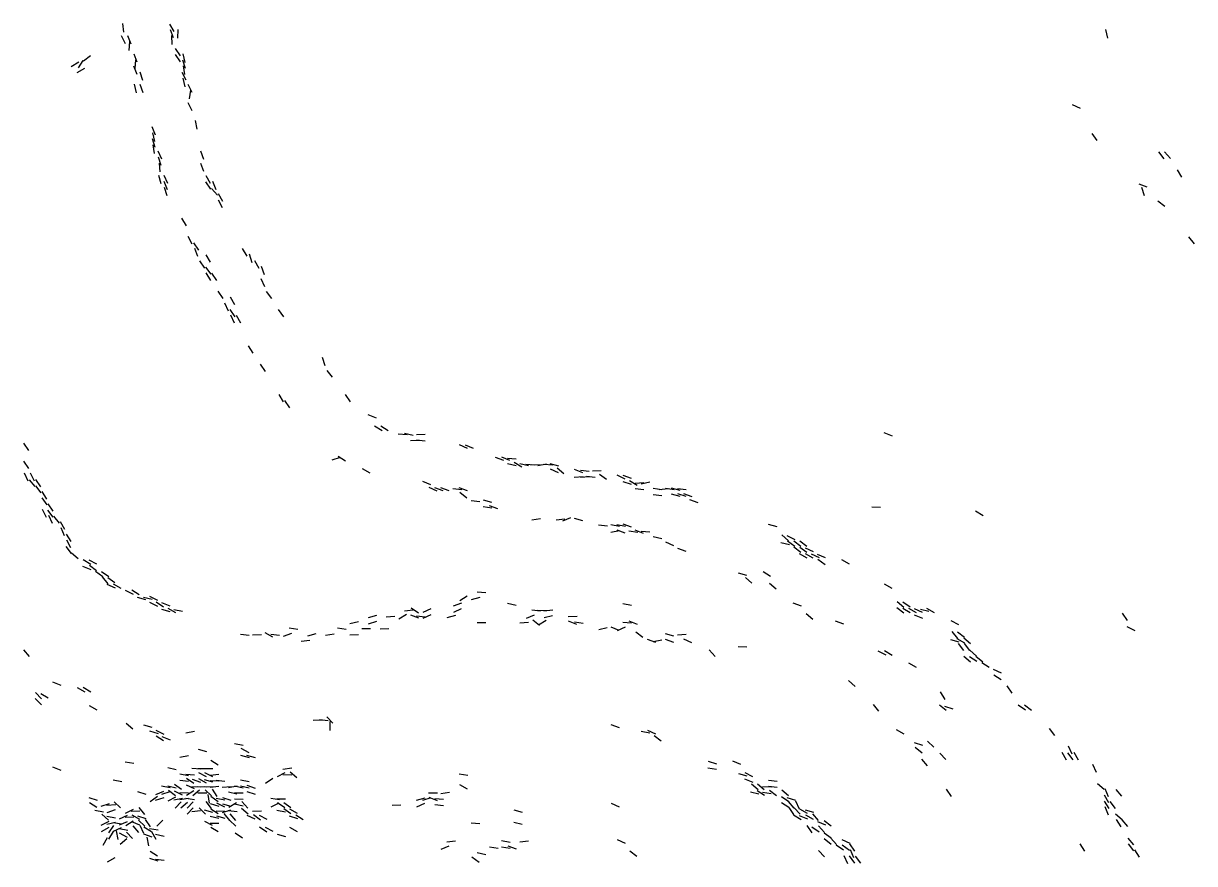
# Model space of a CAD drawing. Extents: x -664598 to -661481, y -979343 to -976126.
# Drawn here: x -663825.8 to -663440, y -979342.6 to -979065.8 of the extents above; entities that cross this region are included whole.
import ezdxf

# ---------------------------------------------------------------- set-up
doc = ezdxf.new("R2010")
doc.units = 0

msp = doc.modelspace()

# ---------------------------------------------------------------- linework, layer by layer
at = {"layer": 'CLIFF'}
for p, q in [((-663792.719, -979068.681), (-663793.041, -979065.799)), ((-663776.127, -979068.479), (-663777.633, -979066.001)), ((-663792.247, -979072.545), (-663793.513, -979069.935)), ((-663790.379, -979072.601), (-663791.381, -979069.879)), ((-663776.357, -979070.592), (-663777.403, -979067.888)), ((-663776.821, -979072.689), (-663776.939, -979069.791)), ((-663774.953, -979070.688), (-663774.807, -979067.792)), ((-663468.593, -979070.661), (-663469.167, -979067.819)), ((-663790.97, -979074.687), (-663790.79, -979071.793)), ((-663774.07, -979076.442), (-663775.69, -979074.038)), ((-663807.649, -979080.469), (-663806.111, -979078.011)), ((-663806.026, -979078.128), (-663803.734, -979076.352)), ((-663788.381, -979078.601), (-663789.379, -979075.879)), ((-663788.987, -979080.686), (-663788.773, -979077.794)), ((-663774.042, -979078.423), (-663775.718, -979076.057)), ((-663772.421, -979080.616), (-663773.339, -979077.864)), ((-663772.519, -979078.644), (-663773.241, -979075.836)), ((-663810.13, -979079.975), (-663807.63, -979078.505)), ((-663808.137, -979081.962), (-663805.623, -979080.518)), ((-663788.355, -979082.591), (-663789.405, -979079.889)), ((-663786.442, -979084.622), (-663787.318, -979081.858)), ((-663772.223, -979084.533), (-663773.537, -979081.947)), ((-663772.652, -979082.672), (-663773.108, -979079.808)), ((-663772.512, -979086.642), (-663773.248, -979083.838)), ((-663788.529, -979088.647), (-663789.231, -979085.833)), ((-663786.419, -979088.615), (-663787.341, -979085.865)), ((-663770.194, -979088.517), (-663771.566, -979085.963)), ((-663771.062, -979090.679), (-663770.698, -979087.801)), ((-663770.236, -979094.539), (-663771.524, -979091.941)), ((-663477.554, -979093.827), (-663480.206, -979092.653)), ((-663782.303, -979102.57), (-663783.457, -979099.91)), ((-663768.631, -979100.668), (-663769.129, -979097.812)), ((-663782.457, -979106.627), (-663783.303, -979103.853)), ((-663782.551, -979104.652), (-663783.209, -979101.828)), ((-663472.004, -979104.395), (-663473.756, -979102.085)), ((-663782.686, -979108.677), (-663783.074, -979105.803)), ((-663780.267, -979110.554), (-663781.493, -979107.926)), ((-663766.395, -979110.606), (-663767.365, -979107.874)), ((-663449.979, -979110.376), (-663451.781, -979108.104)), ((-663447.94, -979110.344), (-663449.82, -979108.136)), ((-663780.474, -979112.632), (-663781.286, -979109.848)), ((-663780.793, -979114.687), (-663780.967, -979111.793)), ((-663766.354, -979114.591), (-663767.406, -979111.889)), ((-663780.502, -979118.64), (-663781.258, -979115.84)), ((-663778.269, -979118.555), (-663779.491, -979115.925)), ((-663764.142, -979118.488), (-663765.618, -979115.992)), ((-663444.131, -979116.481), (-663445.629, -979113.999)), ((-663778.35, -979120.59), (-663779.41, -979117.89)), ((-663778.437, -979122.621), (-663779.323, -979119.859)), ((-663764.076, -979120.447), (-663765.684, -979118.033)), ((-663761.942, -979122.346), (-663763.818, -979120.134)), ((-663762.314, -979120.575), (-663763.446, -979117.905)), ((-663455.527, -979119.762), (-663458.233, -979118.718)), ((-663456.411, -979122.612), (-663457.349, -979119.868)), ((-663760.165, -979124.501), (-663761.595, -979121.979)), ((-663760.187, -979126.513), (-663761.573, -979123.967)), ((-663449.74, -979126.137), (-663452.02, -979124.343)), ((-663772.14, -979132.487), (-663773.62, -979129.993)), ((-663770.252, -979138.547), (-663771.508, -979135.933)), ((-663768.07, -979140.443), (-663769.69, -979138.037)), ((-663439.96, -979138.36), (-663441.8, -979136.12)), ((-663768.358, -979142.593), (-663769.402, -979139.887)), ((-663764.15, -979144.493), (-663765.61, -979141.987)), ((-663752.148, -979142.492), (-663753.612, -979139.988)), ((-663750.443, -979144.623), (-663751.317, -979141.857)), ((-663766.073, -979146.445), (-663767.687, -979144.035)), ((-663764.01, -979148.4), (-663765.75, -979146.08)), ((-663748.201, -979146.521), (-663749.559, -979143.959)), ((-663746.416, -979148.614), (-663747.344, -979145.866)), ((-663764.128, -979150.48), (-663765.632, -979148)), ((-663762.058, -979150.435), (-663763.702, -979148.045)), ((-663746.279, -979152.559), (-663747.481, -979149.921)), ((-663760.06, -979156.436), (-663761.7, -979154.044)), ((-663744.016, -979156.404), (-663745.744, -979154.076)), ((-663758.284, -979160.562), (-663759.476, -979157.918)), ((-663756.184, -979158.512), (-663757.576, -979155.968)), ((-663756.096, -979162.46), (-663757.664, -979160.02)), ((-663756.258, -979164.55), (-663757.502, -979161.93)), ((-663754.171, -979164.505), (-663755.589, -979161.975)), ((-663740.017, -979162.405), (-663741.743, -979160.075)), ((-663750.084, -979174.452), (-663751.676, -979172.028)), ((-663746.035, -979180.419), (-663747.725, -979178.061)), ((-663726.466, -979178.63), (-663727.294, -979175.85)), ((-663723.95, -979182.352), (-663725.81, -979180.128)), ((-663740.141, -979190.488), (-663741.619, -979187.992)), ((-663718.089, -979190.455), (-663719.671, -979188.025)), ((-663738.049, -979192.428), (-663739.711, -979190.052)), ((-663709.537, -979195.788), (-663712.223, -979194.692)), ((-663707.653, -979200.013), (-663710.107, -979198.467)), ((-663705.635, -979199.983), (-663708.125, -979198.497)), ((-663699.435, -979201.357), (-663702.325, -979201.123)), ((-663697.474, -979201.593), (-663700.286, -979200.887)), ((-663693.431, -979201.184), (-663696.329, -979201.296)), ((-663539.541, -979201.797), (-663542.219, -979200.683)), ((-663824.103, -979206.464), (-663825.657, -979204.016)), ((-663695.432, -979203.169), (-663698.328, -979203.311)), ((-663693.44, -979203.406), (-663696.32, -979203.074)), ((-663679.567, -979205.855), (-663682.193, -979204.625)), ((-663677.537, -979205.788), (-663680.223, -979204.692)), ((-663721.493, -979208.818), (-663724.267, -979209.662)), ((-663719.662, -979210.026), (-663722.098, -979208.454)), ((-663667.517, -979209.735), (-663670.243, -979208.745)), ((-663665.55, -979209.817), (-663668.21, -979208.663)), ((-663663.438, -979209.39), (-663666.322, -979209.09)), ((-663824.103, -979212.464), (-663825.657, -979210.016)), ((-663711.593, -979213.908), (-663714.167, -979212.572)), ((-663663.472, -979211.587), (-663666.288, -979210.893)), ((-663661.656, -979212.018), (-663664.104, -979210.462)), ((-663659.465, -979211.557), (-663662.295, -979210.923)), ((-663657.434, -979211.348), (-663660.326, -979211.132)), ((-663655.43, -979211.27), (-663658.33, -979211.21)), ((-663653.453, -979210.983), (-663656.307, -979211.497)), ((-663651.433, -979211.336), (-663654.327, -979211.144)), ((-663649.472, -979211.588), (-663652.288, -979210.892)), ((-663649.566, -979213.852), (-663652.194, -979212.628)), ((-663647.765, -979214.167), (-663649.995, -979212.313)), ((-663641.539, -979213.791), (-663644.221, -979212.689)), ((-663639.438, -979213.387), (-663642.322, -979213.093)), ((-663824.257, -979216.549), (-663825.503, -979213.931)), ((-663821.975, -979218.373), (-663823.785, -979216.107)), ((-663822.238, -979216.54), (-663823.522, -979213.94)), ((-663820.065, -979218.439), (-663821.695, -979216.041)), ((-663691.549, -979217.815), (-663694.211, -979216.665)), ((-663641.433, -979215.14), (-663644.327, -979215.34)), ((-663639.435, -979215.117), (-663642.325, -979215.363)), ((-663637.442, -979215.428), (-663640.318, -979215.052)), ((-663635.432, -979213.168), (-663638.328, -979213.312)), ((-663633.69, -979216.069), (-663636.07, -979214.411)), ((-663627.583, -979215.888), (-663630.177, -979214.592)), ((-663625.494, -979217.665), (-663628.266, -979216.815)), ((-663625.514, -979215.725), (-663628.246, -979214.755)), ((-663623.634, -979217.982), (-663626.126, -979216.498)), ((-663619.473, -979216.888), (-663622.287, -979217.592)), ((-663820.009, -979220.399), (-663821.751, -979218.081)), ((-663818.119, -979222.474), (-663819.641, -979220.006)), ((-663689.564, -979219.85), (-663692.196, -979218.63)), ((-663687.519, -979219.74), (-663690.241, -979218.74)), ((-663685.51, -979219.714), (-663688.25, -979218.766)), ((-663681.438, -979219.389), (-663684.322, -979219.091)), ((-663679.521, -979219.746), (-663682.239, -979218.734)), ((-663679.77, -979222.173), (-663681.99, -979220.307)), ((-663621.432, -979217.174), (-663624.328, -979217.306)), ((-663621.442, -979219.426), (-663624.318, -979219.054)), ((-663615.451, -979219.488), (-663618.309, -979218.992)), ((-663613.441, -979219.061), (-663616.319, -979219.419)), ((-663611.444, -979219.441), (-663614.316, -979219.039)), ((-663609.478, -979219.61), (-663612.282, -979218.87)), ((-663609.483, -979221.629), (-663612.277, -979220.851)), ((-663607.44, -979219.41), (-663610.32, -979219.07)), ((-663607.498, -979221.679), (-663610.262, -979220.801)), ((-663605.533, -979221.777), (-663608.227, -979220.703)), ((-663818.054, -979224.432), (-663819.706, -979222.048)), ((-663816.069, -979226.442), (-663817.691, -979224.038)), ((-663675.443, -979223.433), (-663678.317, -979223.047)), ((-663671.479, -979223.614), (-663674.281, -979222.866)), ((-663615.442, -979221.426), (-663618.318, -979221.054)), ((-663603.507, -979223.705), (-663606.253, -979222.775)), ((-663818.207, -979228.524), (-663819.553, -979225.956)), ((-663816.006, -979228.397), (-663817.754, -979226.083)), ((-663816.301, -979230.569), (-663817.459, -979227.911)), ((-663813.972, -979230.37), (-663815.788, -979228.11)), ((-663671.447, -979225.462), (-663674.313, -979225.018)), ((-663669.522, -979225.747), (-663672.238, -979224.733)), ((-663543.431, -979225.304), (-663546.329, -979225.176)), ((-663509.662, -979228.027), (-663512.098, -979226.453)), ((-663812.144, -979232.489), (-663813.616, -979229.991)), ((-663812.309, -979234.573), (-663813.451, -979231.907)), ((-663655.444, -979229.038), (-663658.316, -979229.442)), ((-663647.436, -979229.103), (-663650.324, -979229.377)), ((-663645.541, -979228.683), (-663648.219, -979229.797)), ((-663641.488, -979229.645), (-663644.272, -979228.835)), ((-663633.446, -979231.455), (-663636.314, -979231.025)), ((-663629.457, -979231.517), (-663632.303, -979230.963)), ((-663627.458, -979231.526), (-663630.302, -979230.954)), ((-663625.532, -979231.773), (-663628.228, -979230.707)), ((-663577.47, -979231.58), (-663580.29, -979230.9)), ((-663810.108, -979236.467), (-663811.652, -979234.013)), ((-663810.184, -979238.512), (-663811.576, -979235.968)), ((-663629.463, -979232.932), (-663632.297, -979233.548)), ((-663627.527, -979233.762), (-663630.233, -979232.718)), ((-663623.447, -979233.462), (-663626.313, -979233.018)), ((-663621.532, -979233.775), (-663624.228, -979232.705)), ((-663619.435, -979233.355), (-663622.325, -979233.125)), ((-663615.461, -979235.538), (-663618.299, -979234.942)), ((-663573.784, -979236.19), (-663575.976, -979234.29)), ((-663571.592, -979235.906), (-663574.168, -979234.574)), ((-663810.029, -979240.414), (-663811.731, -979238.066)), ((-663611.563, -979237.847), (-663614.197, -979236.633)), ((-663607.507, -979239.705), (-663610.253, -979238.775)), ((-663573.469, -979237.573), (-663576.291, -979236.907)), ((-663571.699, -979238.081), (-663574.061, -979236.399)), ((-663569.736, -979240.131), (-663572.024, -979238.349)), ((-663569.744, -979238.142), (-663572.016, -979236.338)), ((-663567.693, -979240.073), (-663570.067, -979238.407)), ((-663567.754, -979238.153), (-663570.006, -979236.327)), ((-663565.553, -979239.824), (-663568.207, -979238.656)), ((-663807.77, -979242.173), (-663809.99, -979240.307)), ((-663803.644, -979243.998), (-663806.116, -979242.482)), ((-663801.595, -979243.912), (-663804.165, -979242.568)), ((-663567.6, -979241.921), (-663570.16, -979240.559)), ((-663565.632, -979241.979), (-663568.128, -979240.501)), ((-663563.57, -979241.861), (-663566.19, -979240.619)), ((-663561.536, -979241.784), (-663564.224, -979240.696)), ((-663561.717, -979244.106), (-663564.043, -979242.374)), ((-663553.621, -979243.959), (-663556.139, -979242.521)), ((-663803.534, -979245.78), (-663806.226, -979244.7)), ((-663801.752, -979246.151), (-663804.008, -979244.329)), ((-663799.71, -979248.097), (-663802.05, -979246.383)), ((-663797.681, -979248.055), (-663800.079, -979246.425)), ((-663587.482, -979247.627), (-663590.278, -979246.853)), ((-663579.651, -979248.01), (-663582.109, -979246.47)), ((-663797.963, -979250.363), (-663799.797, -979248.117)), ((-663795.55, -979251.818), (-663798.21, -979250.662)), ((-663795.684, -979250.06), (-663798.076, -979248.42)), ((-663793.625, -979251.966), (-663796.135, -979250.514)), ((-663585.789, -979250.195), (-663587.971, -979248.285)), ((-663577.78, -979252.185), (-663579.98, -979250.295)), ((-663539.641, -979251.994), (-663542.119, -979250.486)), ((-663789.599, -979253.919), (-663792.161, -979252.561)), ((-663787.664, -979254.029), (-663790.096, -979252.451)), ((-663785.482, -979255.625), (-663788.278, -979254.855)), ((-663783.46, -979255.533), (-663786.3, -979254.947)), ((-663781.573, -979255.868), (-663784.187, -979254.612)), ((-663679.665, -979254.448), (-663682.095, -979256.032)), ((-663675.482, -979254.853), (-663678.278, -979255.627)), ((-663673.433, -979253.333), (-663676.327, -979253.147)), ((-663781.58, -979257.882), (-663784.18, -979256.598)), ((-663779.699, -979258.081), (-663782.061, -979256.399)), ((-663777.489, -979259.65), (-663780.271, -979258.83)), ((-663777.534, -979257.78), (-663780.226, -979256.7)), ((-663775.624, -979259.965), (-663778.136, -979258.515)), ((-663773.466, -979259.562), (-663776.294, -979258.918)), ((-663697.441, -979259.06), (-663700.319, -979259.42)), ((-663695.658, -979260.02), (-663698.102, -979258.46)), ((-663691.557, -979258.646), (-663694.203, -979259.834)), ((-663681.522, -979256.733), (-663684.238, -979257.747)), ((-663681.574, -979258.611), (-663684.186, -979259.869)), ((-663663.472, -979257.587), (-663666.288, -979256.893)), ((-663655.444, -979259.438), (-663658.316, -979259.042)), ((-663653.432, -979259.322), (-663656.328, -979259.158)), ((-663651.441, -979259.059), (-663654.319, -979259.421)), ((-663625.461, -979257.54), (-663628.299, -979256.94)), ((-663569.519, -979257.741), (-663572.241, -979256.739)), ((-663535.728, -979260.12), (-663538.032, -979258.36)), ((-663535.775, -979258.179), (-663537.985, -979256.301)), ((-663533.622, -979259.961), (-663536.138, -979258.519)), ((-663533.672, -979258.042), (-663536.088, -979256.438)), ((-663531.609, -979259.937), (-663534.151, -979258.543)), ((-663529.552, -979259.822), (-663532.208, -979258.658)), ((-663527.467, -979259.568), (-663530.293, -979258.912)), ((-663525.63, -979259.975), (-663528.13, -979258.505)), ((-663715.477, -979262.875), (-663718.283, -979263.605)), ((-663709.477, -979260.873), (-663712.283, -979261.607)), ((-663709.487, -979262.836), (-663712.273, -979263.644)), ((-663703.433, -979261.144), (-663706.327, -979261.336)), ((-663699.646, -979260.479), (-663702.114, -979262.001)), ((-663695.525, -979261.756), (-663698.235, -979260.724)), ((-663693.442, -979261.427), (-663696.318, -979261.053)), ((-663691.576, -979260.606), (-663694.184, -979261.874)), ((-663683.475, -979260.88), (-663686.285, -979261.6)), ((-663673.43, -979263.214), (-663676.33, -979263.266)), ((-663659.436, -979263.103), (-663662.324, -979263.377)), ((-663657.532, -979260.706), (-663660.228, -979261.774)), ((-663655.754, -979264.154), (-663658.006, -979262.326)), ((-663653.629, -979262.506), (-663656.131, -979263.974)), ((-663651.465, -979260.923), (-663654.295, -979261.557)), ((-663643.431, -979261.18), (-663646.329, -979261.3)), ((-663643.521, -979263.747), (-663646.239, -979262.733)), ((-663641.445, -979263.45), (-663644.315, -979263.03)), ((-663625.434, -979263.346), (-663628.326, -979263.134)), ((-663623.547, -979263.812), (-663626.213, -979262.668)), ((-663565.777, -979262.181), (-663567.983, -979260.299)), ((-663555.518, -979263.737), (-663558.242, -979262.743)), ((-663529.54, -979261.794), (-663532.22, -979260.686)), ((-663517.605, -979263.93), (-663520.155, -979262.55)), ((-663462.089, -979262.455), (-663463.671, -979260.025)), ((-663751.443, -979267.434), (-663754.317, -979267.046)), ((-663743.615, -979267.949), (-663746.145, -979266.531)), ((-663741.439, -979267.402), (-663744.321, -979267.078)), ((-663737.506, -979266.777), (-663740.254, -979267.703)), ((-663735.442, -979265.43), (-663738.318, -979265.05)), ((-663729.481, -979266.859), (-663732.279, -979267.621)), ((-663723.445, -979267.03), (-663726.315, -979267.45)), ((-663719.443, -979265.433), (-663722.317, -979265.047)), ((-663715.432, -979267.167), (-663718.328, -979267.313)), ((-663711.43, -979265.242), (-663714.33, -979265.238)), ((-663705.431, -979265.18), (-663708.329, -979265.3)), ((-663633.46, -979264.945), (-663636.3, -979265.535)), ((-663629.54, -979265.794), (-663632.22, -979264.686)), ((-663627.565, -979264.63), (-663630.195, -979265.85)), ((-663621.72, -979268.11), (-663624.04, -979266.37)), ((-663611.483, -979267.629), (-663614.277, -979266.851)), ((-663607.435, -979267.12), (-663610.325, -979267.36)), ((-663517.966, -979268.365), (-663519.794, -979266.115)), ((-663515.736, -979268.131), (-663518.024, -979266.349)), ((-663459.583, -979265.888), (-663462.177, -979264.592)), ((-663747.43, -979267.213), (-663750.33, -979267.267)), ((-663731.436, -979269.111), (-663734.324, -979269.369)), ((-663617.512, -979269.721), (-663620.248, -979268.759)), ((-663615.451, -979268.996), (-663618.309, -979269.484)), ((-663611.519, -979269.74), (-663614.241, -979268.74)), ((-663605.565, -979269.852), (-663608.195, -979268.628)), ((-663517.489, -979269.651), (-663520.271, -979268.829)), ((-663515.627, -979269.97), (-663518.133, -979268.51)), ((-663515.984, -979272.38), (-663517.776, -979270.1)), ((-663513.776, -979270.18), (-663515.984, -979268.3)), ((-663514.015, -979272.403), (-663515.745, -979270.077)), ((-663825.834, -979272.148), (-663823.926, -979274.332)), ((-663597.917, -979274.324), (-663599.843, -979272.156)), ((-663587.431, -979271.282), (-663590.329, -979271.198)), ((-663541.573, -979273.868), (-663544.187, -979272.612)), ((-663539.65, -979274.009), (-663542.11, -979272.471)), ((-663513.769, -979276.171), (-663515.991, -979274.309)), ((-663511.649, -979276.005), (-663514.111, -979274.475)), ((-663511.799, -979274.206), (-663513.961, -979272.274)), ((-663509.77, -979276.172), (-663511.99, -979274.308)), ((-663531.632, -979277.978), (-663534.128, -979276.502)), ((-663507.652, -979278.011), (-663510.108, -979276.469)), ((-663503.569, -979279.859), (-663506.191, -979278.621)), ((-663551.819, -979284.229), (-663553.941, -979282.251)), ((-663503.656, -979282.018), (-663506.104, -979280.462)), ((-663821.901, -979286.211), (-663819.859, -979288.269)), ((-663816.225, -979282.699), (-663813.535, -979283.781)), ((-663808.146, -979284.532), (-663805.614, -979285.948)), ((-663806.101, -979284.458), (-663803.659, -979286.022)), ((-663522.124, -979288.477), (-663523.636, -979286.003)), ((-663500.104, -979286.465), (-663501.656, -979284.015)), ((-663821.91, -979288.219), (-663819.85, -979290.261)), ((-663820.131, -979286.506), (-663817.629, -979287.974)), ((-663543.974, -979292.372), (-663545.786, -979290.108)), ((-663521.757, -979292.157), (-663524.003, -979290.323)), ((-663804.148, -979290.536), (-663801.612, -979291.944)), ((-663519.503, -979291.695), (-663522.257, -979290.785)), ((-663495.686, -979292.062), (-663498.074, -979290.418)), ((-663493.727, -979292.119), (-663496.033, -979290.361)), ((-663791.986, -979296.303), (-663789.774, -979298.177)), ((-663786.276, -979296.847), (-663783.484, -979297.633)), ((-663730.328, -979295.315), (-663727.432, -979295.165)), ((-663728.324, -979295.11), (-663725.436, -979295.37)), ((-663725.913, -979294.223), (-663723.847, -979296.257)), ((-663724.899, -979295.79), (-663724.861, -979298.69)), ((-663632.244, -979296.748), (-663629.516, -979297.732)), ((-663784.27, -979298.826), (-663781.49, -979299.654)), ((-663782.185, -979298.607), (-663779.575, -979299.873)), ((-663782.122, -979300.491), (-663779.638, -979301.989)), ((-663780.226, -979300.701), (-663777.534, -979301.779)), ((-663772.301, -979299.527), (-663769.459, -979298.953)), ((-663622.3, -979298.945), (-663619.46, -979299.535)), ((-663620.192, -979298.623), (-663617.568, -979299.857)), ((-663618.07, -979300.412), (-663615.69, -979302.068)), ((-663535.608, -979299.936), (-663538.152, -979298.544)), ((-663486.031, -979300.415), (-663487.729, -979298.065)), ((-663768.269, -979304.825), (-663765.491, -979305.655)), ((-663756.304, -979302.969), (-663753.456, -979303.511)), ((-663754.147, -979304.535), (-663751.613, -979305.945)), ((-663529.501, -979303.689), (-663532.259, -979302.791)), ((-663529.767, -979306.17), (-663531.993, -979304.31)), ((-663525.848, -979304.259), (-663527.912, -979302.221)), ((-663480.266, -979306.553), (-663481.494, -979303.927)), ((-663792.313, -979309.016), (-663789.447, -979309.464)), ((-663774.307, -979307.5), (-663771.453, -979306.98)), ((-663764.124, -979308.495), (-663761.636, -979309.985)), ((-663754.266, -979306.815), (-663751.494, -979307.665)), ((-663752.285, -979306.881), (-663749.475, -979307.599)), ((-663600.271, -979308.829), (-663597.489, -979309.651)), ((-663592.236, -979308.726), (-663589.524, -979309.754)), ((-663527.963, -979310.364), (-663529.797, -979308.116)), ((-663521.881, -979308.291), (-663523.879, -979306.189)), ((-663482.175, -979308.507), (-663483.585, -979305.973)), ((-663479.999, -979308.392), (-663481.761, -979306.088)), ((-663478.156, -979308.497), (-663479.604, -979305.983)), ((-663816.239, -979310.734), (-663813.521, -979311.746)), ((-663778.296, -979310.929), (-663775.464, -979311.551)), ((-663774.304, -979312.965), (-663771.456, -979313.515)), ((-663772.327, -979313.142), (-663769.433, -979313.338)), ((-663770.328, -979311.174), (-663767.432, -979311.306)), ((-663768.33, -979311.216), (-663765.43, -979311.264)), ((-663768.181, -979312.599), (-663765.579, -979313.881)), ((-663766.33, -979311.225), (-663763.43, -979311.255)), ((-663766.17, -979312.578), (-663763.59, -979313.902)), ((-663764.321, -979313.404), (-663761.439, -979313.076)), ((-663742.168, -979313.906), (-663739.592, -979312.574)), ((-663740.328, -979313.17), (-663737.432, -979313.31)), ((-663740.319, -979311.415), (-663737.441, -979311.065)), ((-663737.975, -979312.289), (-663735.785, -979314.191)), ((-663682.314, -979313.026), (-663679.446, -979313.454)), ((-663600.306, -979310.976), (-663597.454, -979311.504)), ((-663590.284, -979312.877), (-663587.476, -979313.603)), ((-663588.172, -979312.581), (-663585.588, -979313.899)), ((-663472.244, -979312.543), (-663473.516, -979309.937)), ((-663796.311, -979315.006), (-663793.449, -979315.474)), ((-663780.308, -979316.99), (-663777.452, -979317.49)), ((-663778.297, -979316.93), (-663775.463, -979317.55)), ((-663776.051, -979316.385), (-663773.709, -979318.095)), ((-663774.325, -979315.124), (-663771.435, -979315.356)), ((-663772.209, -979316.661), (-663769.551, -979317.819)), ((-663772.061, -979314.398), (-663769.699, -979316.082)), ((-663770.329, -979317.178), (-663767.431, -979317.302)), ((-663770.236, -979314.727), (-663767.524, -979315.753)), ((-663768.328, -979317.169), (-663765.432, -979317.311)), ((-663768.129, -979314.503), (-663765.631, -979315.977)), ((-663766.33, -979317.218), (-663763.43, -979317.262)), ((-663766.272, -979314.835), (-663763.488, -979315.645)), ((-663764.329, -979315.184), (-663761.431, -979315.296)), ((-663764.322, -979317.393), (-663761.438, -979317.087)), ((-663762.319, -979315.058), (-663759.441, -979315.422)), ((-663760.325, -979317.357), (-663757.435, -979317.123)), ((-663758.306, -979317.502), (-663755.454, -979316.978)), ((-663756.29, -979316.902), (-663753.47, -979317.578)), ((-663754.303, -979314.96), (-663751.457, -979315.52)), ((-663754.29, -979316.901), (-663751.47, -979317.579)), ((-663752.252, -979316.772), (-663749.508, -979317.708)), ((-663746.064, -979316.076), (-663743.696, -979314.404)), ((-663682.132, -979316.508), (-663679.628, -979317.972)), ((-663588.221, -979314.689), (-663585.539, -979315.791)), ((-663586, -979316.319), (-663583.76, -979318.161)), ((-663584.012, -979316.334), (-663581.748, -979318.146)), ((-663582.33, -979317.206), (-663579.43, -979317.274)), ((-663580.321, -979315.083), (-663577.439, -979315.397)), ((-663580.321, -979317.076), (-663577.439, -979317.404)), ((-663469.772, -979318.175), (-663471.988, -979316.305)), ((-663804.272, -979320.835), (-663801.488, -979321.645)), ((-663788.25, -979318.764), (-663785.51, -979319.716)), ((-663784.052, -979322.093), (-663781.708, -979320.387)), ((-663782.272, -979321.648), (-663779.488, -979320.832)), ((-663782.225, -979319.782), (-663779.535, -979318.698)), ((-663780.271, -979319.649), (-663777.489, -979318.831)), ((-663778.173, -979321.897), (-663775.587, -979320.583)), ((-663778.062, -979318.4), (-663775.698, -979320.08)), ((-663776.305, -979321.508), (-663773.455, -979320.972)), ((-663776.186, -979318.61), (-663773.574, -979319.87)), ((-663774.329, -979319.188), (-663771.431, -979319.292)), ((-663774.313, -979321.462), (-663771.447, -979321.018)), ((-663772.307, -979320.982), (-663769.453, -979321.498)), ((-663772.128, -979319.978), (-663769.632, -979318.502)), ((-663769.984, -979320.18), (-663767.776, -979318.3)), ((-663768.33, -979319.225), (-663765.43, -979319.255)), ((-663765.939, -979318.249), (-663763.821, -979320.231)), ((-663765.087, -979319.805), (-663764.673, -979322.675)), ((-663764.056, -979320.392), (-663761.704, -979322.088)), ((-663763.648, -979318.01), (-663762.112, -979320.47)), ((-663762.302, -979320.955), (-663759.458, -979321.525)), ((-663760.268, -979320.82), (-663757.492, -979321.66)), ((-663758.287, -979318.889), (-663755.473, -979319.591)), ((-663756.33, -979319.27), (-663753.43, -979319.21)), ((-663756.329, -979321.196), (-663753.431, -979321.284)), ((-663752.268, -979318.822), (-663749.492, -979319.658)), ((-663744.318, -979321.056), (-663741.442, -979321.424)), ((-663696.276, -979321.633), (-663693.484, -979320.847)), ((-663694.249, -979321.717), (-663691.511, -979320.763)), ((-663692.33, -979319.217), (-663689.43, -979319.263)), ((-663692.221, -979320.687), (-663689.539, -979321.793)), ((-663690.327, -979321.148), (-663687.433, -979321.332)), ((-663688.317, -979319.437), (-663685.443, -979319.043)), ((-663586.283, -979318.873), (-663583.477, -979319.607)), ((-663584.086, -979318.434), (-663581.674, -979320.046)), ((-663582.308, -979318.987), (-663579.452, -979319.493)), ((-663580.011, -979318.332), (-663577.749, -979320.148)), ((-663576.072, -979320.414), (-663573.688, -979322.066)), ((-663575.993, -979318.311), (-663573.767, -979320.169)), ((-663574.26, -979320.796), (-663571.5, -979321.684)), ((-663520.089, -979320.455), (-663521.671, -979318.025)), ((-663468.163, -979322.5), (-663469.597, -979319.98)), ((-663468.328, -979320.581), (-663469.432, -979317.899)), ((-663463.913, -979320.321), (-663465.847, -979318.159)), ((-663804.109, -979322.471), (-663801.651, -979324.009)), ((-663802.299, -979324.94), (-663799.461, -979325.54)), ((-663800.261, -979323.681), (-663797.499, -979322.799)), ((-663798.324, -979323.367), (-663795.436, -979323.113)), ((-663798.25, -979325.715), (-663795.51, -979324.765)), ((-663795.927, -979322.237), (-663793.833, -979324.243)), ((-663792.172, -979325.898), (-663789.588, -979324.582)), ((-663787.771, -979324.096), (-663785.989, -979326.384)), ((-663775.853, -979324.315), (-663773.907, -979322.165)), ((-663774.018, -979324.138), (-663771.742, -979322.342)), ((-663771.9, -979326.271), (-663769.86, -979324.209)), ((-663771.889, -979324.282), (-663769.871, -979322.198)), ((-663767.913, -979324.223), (-663765.847, -979326.257)), ((-663766.27, -979324.827), (-663763.49, -979325.653)), ((-663765.767, -979322.093), (-663763.993, -979324.387)), ((-663764.26, -979322.794), (-663761.5, -979323.686)), ((-663764.106, -979324.466), (-663761.654, -979326.014)), ((-663762.173, -979322.584), (-663759.587, -979323.896)), ((-663760.277, -979322.851), (-663757.483, -979323.629)), ((-663760.261, -979325.681), (-663757.499, -979324.799)), ((-663758.116, -979323.998), (-663755.644, -979322.482)), ((-663756.294, -979322.92), (-663753.466, -979323.56)), ((-663753.982, -979324.298), (-663751.778, -979326.182)), ((-663753.844, -979322.157), (-663751.916, -979324.323)), ((-663744.175, -979323.893), (-663741.585, -979322.587)), ((-663742.329, -979321.202), (-663739.431, -979321.278)), ((-663742.308, -979324.989), (-663739.452, -979325.491)), ((-663742.091, -979322.442), (-663739.669, -979324.038)), ((-663740.05, -979322.384), (-663737.71, -979324.096)), ((-663740.05, -979324.383), (-663737.71, -979326.097)), ((-663738.125, -979324.497), (-663735.635, -979325.983)), ((-663704.329, -979323.29), (-663701.431, -979323.19)), ((-663696.187, -979323.868), (-663693.573, -979322.612)), ((-663690.319, -979323.064), (-663687.441, -979323.416)), ((-663664.283, -979324.875), (-663661.477, -979325.605)), ((-663632.204, -979322.649), (-663629.556, -979323.831)), ((-663576.115, -979322.48), (-663573.645, -979324)), ((-663573.811, -979322.128), (-663571.949, -979324.352)), ((-663573.692, -979324.038), (-663572.068, -979326.442)), ((-663571.9, -979324.21), (-663569.86, -979326.27)), ((-663571.476, -979321.918), (-663570.284, -979324.562)), ((-663570.138, -979324.52), (-663567.622, -979325.96)), ((-663568.265, -979324.811), (-663565.495, -979325.669)), ((-663468.086, -979324.453), (-663469.674, -979322.027)), ((-663468.29, -979326.564), (-663469.47, -979323.916)), ((-663466.03, -979324.415), (-663467.73, -979322.065)), ((-663800.171, -979329.9), (-663797.589, -979328.58)), ((-663799.962, -979326.275), (-663797.798, -979328.205)), ((-663798.308, -979326.988), (-663795.452, -979327.492)), ((-663794.217, -979329.801), (-663791.543, -979328.679)), ((-663794.202, -979327.835), (-663791.558, -979326.645)), ((-663792.328, -979327.311), (-663789.432, -979327.169)), ((-663792.092, -979330.035), (-663789.668, -979328.445)), ((-663790.327, -979325.327), (-663787.433, -979325.153)), ((-663790.215, -979328.674), (-663787.545, -979329.806)), ((-663790.145, -979326.531), (-663787.615, -979327.949)), ((-663788.254, -979326.777), (-663785.506, -979327.703)), ((-663787.972, -979328.287), (-663785.788, -979330.193)), ((-663785.676, -979328.028), (-663784.084, -979330.452)), ((-663781.908, -979330.263), (-663779.852, -979328.217)), ((-663770.319, -979325.42), (-663767.441, -979325.06)), ((-663766.158, -979328.556), (-663763.602, -979329.924)), ((-663764.298, -979326.935), (-663761.462, -979327.545)), ((-663762.328, -979325.174), (-663759.432, -979325.306)), ((-663762.272, -979326.834), (-663759.488, -979327.646)), ((-663759.774, -979326.099), (-663757.986, -979328.381)), ((-663758.324, -979325.106), (-663755.436, -979325.374)), ((-663757.913, -979328.222), (-663755.847, -979330.258)), ((-663757.846, -979326.159), (-663755.914, -979328.321)), ((-663752.196, -979326.631), (-663749.564, -979327.849)), ((-663750.329, -979325.278), (-663747.431, -979325.202)), ((-663750.043, -979326.374), (-663747.717, -979328.106)), ((-663748.159, -979326.556), (-663745.601, -979327.924)), ((-663738.262, -979326.801), (-663735.498, -979327.679)), ((-663736.091, -979326.443), (-663733.669, -979328.037)), ((-663572.124, -979326.495), (-663569.636, -979327.985)), ((-663570.221, -979326.687), (-663567.539, -979327.793)), ((-663568.129, -979326.503), (-663565.631, -979327.977)), ((-663565.802, -979326.121), (-663563.958, -979328.359)), ((-663564.227, -979328.704), (-663561.533, -979329.776)), ((-663562.034, -979328.362), (-663559.726, -979330.118)), ((-663463.786, -979328.192), (-663465.974, -979326.288)), ((-663464.105, -979330.466), (-663465.655, -979328.014)), ((-663461.981, -979330.378), (-663463.779, -979328.102)), ((-663800.133, -979331.969), (-663797.627, -979330.511)), ((-663798.299, -979329.537), (-663795.461, -979328.943)), ((-663797.698, -979332.437), (-663796.062, -979330.043)), ((-663797.646, -979334.471), (-663796.114, -979332.009)), ((-663796.304, -979328.969), (-663793.456, -979329.511)), ((-663796.201, -979331.838), (-663793.559, -979330.642)), ((-663794.622, -979334.667), (-663795.138, -979331.813)), ((-663794.3, -979330.946), (-663791.46, -979331.534)), ((-663791.594, -979333.911), (-663794.166, -979332.569)), ((-663791.893, -979332.202), (-663789.867, -979334.278)), ((-663789.812, -979330.129), (-663787.948, -979332.351)), ((-663787.457, -979329.91), (-663786.303, -979332.57)), ((-663786.232, -979332.716), (-663783.528, -979333.764)), ((-663786.107, -979330.467), (-663783.653, -979332.013)), ((-663784.308, -979330.988), (-663781.452, -979331.492)), ((-663783.585, -979331.973), (-663782.175, -979334.507)), ((-663764.329, -979329.198), (-663761.431, -979329.282)), ((-663764.136, -979330.516), (-663761.624, -979331.964)), ((-663756.072, -979332.415), (-663753.688, -979334.065)), ((-663748.075, -979330.418), (-663745.685, -979332.062)), ((-663746.154, -979330.548), (-663743.606, -979331.932)), ((-663738.151, -979330.542), (-663735.609, -979331.938)), ((-663678.322, -979329.089), (-663675.438, -979329.391)), ((-663664.294, -979328.92), (-663661.466, -979329.56)), ((-663567.664, -979330.02), (-663566.096, -979332.46)), ((-663566.065, -979330.404), (-663563.695, -979332.076)), ((-663563.829, -979330.144), (-663561.931, -979332.336)), ((-663562.05, -979332.383), (-663559.71, -979334.097)), ((-663799.61, -979336.493), (-663798.15, -979333.987)), ((-663793.997, -979336.164), (-663791.763, -979334.316)), ((-663785.172, -979333.82), (-663784.588, -979336.66)), ((-663782.291, -979332.907), (-663779.469, -979333.573)), ((-663742.279, -979332.859), (-663739.481, -979333.621)), ((-663686.32, -979335.414), (-663683.44, -979335.066)), ((-663668.299, -979334.942), (-663665.461, -979335.538)), ((-663662.318, -979335.426), (-663659.442, -979335.054)), ((-663630.212, -979334.667), (-663627.548, -979335.813)), ((-663562.017, -979334.34), (-663559.743, -979336.14)), ((-663559.848, -979334.161), (-663557.912, -979336.319)), ((-663558.075, -979336.419), (-663555.685, -979338.061)), ((-663556.192, -979334.623), (-663553.568, -979335.857)), ((-663556.059, -979336.396), (-663553.701, -979338.084)), ((-663553.707, -979336.049), (-663552.053, -979338.431)), ((-663476.114, -979338.471), (-663477.646, -979336.009)), ((-663459.924, -979336.33), (-663461.836, -979334.15)), ((-663460.023, -979338.41), (-663461.737, -979336.07)), ((-663784.1, -979338.456), (-663781.66, -979340.024)), ((-663688.208, -979337.823), (-663685.552, -979336.657)), ((-663678.052, -979340.387), (-663675.708, -979342.093)), ((-663676.295, -979338.923), (-663673.465, -979339.557)), ((-663672.315, -979337.029), (-663669.445, -979337.451)), ((-663668.315, -979337.031), (-663665.445, -979337.449)), ((-663666.24, -979336.736), (-663663.52, -979337.744)), ((-663626.059, -979338.396), (-663623.701, -979340.084)), ((-663563.885, -979338.195), (-663561.875, -979340.285)), ((-663555.497, -979339.928), (-663554.263, -979342.552)), ((-663553.717, -979340.056), (-663552.043, -979342.424)), ((-663553.428, -979337.898), (-663552.332, -979340.582)), ((-663551.759, -979340.087), (-663550.001, -979342.393)), ((-663458.079, -979340.449), (-663459.681, -979338.031)), ((-663798.127, -979341.979), (-663795.633, -979340.501)), ((-663784.266, -979340.814), (-663781.494, -979341.666)), ((-663782.322, -979341.089), (-663779.438, -979341.391))]:
    msp.add_line(p, q, dxfattribs=at)

doc.saveas('drawing.dxf')
